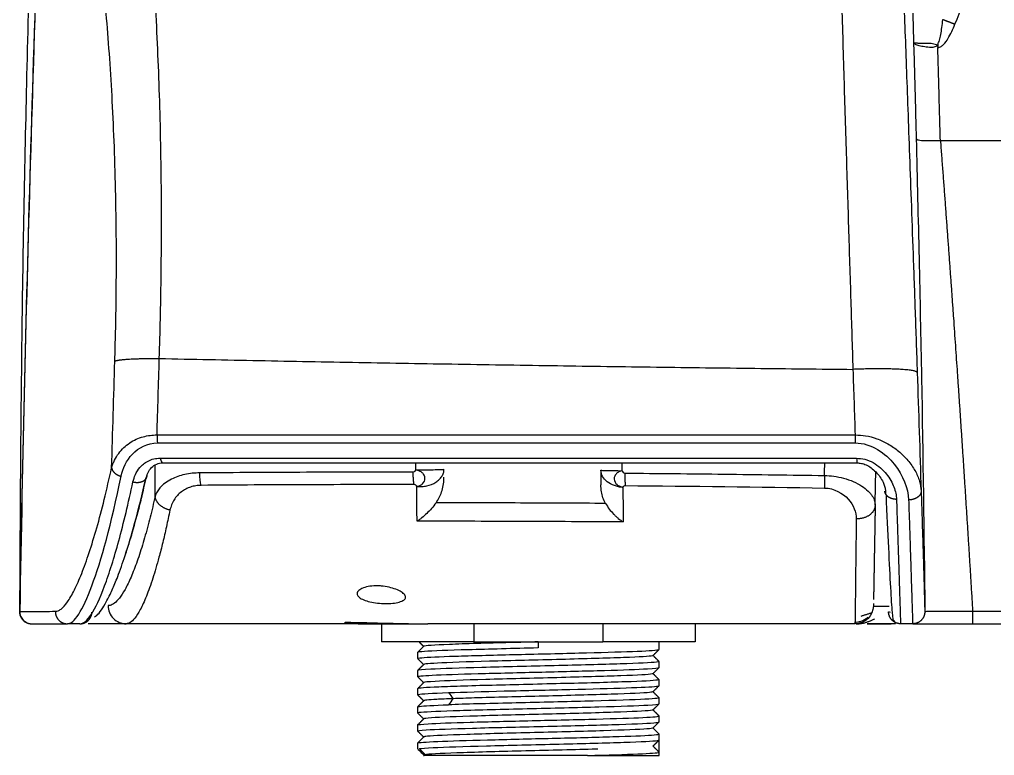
# Model space of a CAD drawing. Header units: millimetres. Extents: x 22 to 2359, y 6 to 1660.
# Drawn here: x 948.2 to 1028.9, y 503.2 to 564.1 of the extents above; entities that cross this region are included whole.
import ezdxf

# ---------------------------------------------------------------- set-up
doc = ezdxf.new("R2010")
doc.units = ezdxf.units.MM
doc.layers.get('0').update_dxf_attribs({"linetype": 'CONTINUOUS'})

msp = doc.modelspace()

# ---------------------------------------------------------------- linework, layer by layer
for p, q in [((1024.428, 554.121), (1038.653, 554.121)), ((959.551, 529.75), (1017.368, 529.75)), ((959.594, 529.092), (1017.379, 529.092)), ((959.813, 527.827), (1017.484, 527.827)), ((960.006, 527.434), (1017.532, 527.434)), ((980.955, 527.434), (980.955, 526.868)), ((998.077, 526.792), (998.077, 527.434)), ((1027.099, 515.155), (1061.632, 515.155)), ((1027.099, 515.155), (1027.099, 514.121)), ((951.161, 514.121), (951.161, 514.121)), ((953.17, 514.121), (952.126, 514.121)), ((956.998, 514.121), (953.854, 514.121)), ((976.209, 514.121), (956.998, 514.121)), ((976.209, 514.121), (981.99, 514.121)), ((978.129, 514.121), (978.129, 512.621)), ((1017.382, 514.121), (981.99, 514.121)), ((985.775, 514.121), (985.775, 512.621)), ((996.483, 514.121), (996.483, 512.621)), ((1004.129, 514.121), (1004.129, 512.621)), ((1022.137, 514.121), (1021.136, 514.121)), ((1022.151, 514.121), (1027.097, 514.121)), ((1027.099, 514.121), (1102.334, 514.121)), ((985.775, 512.621), (978.129, 512.621)), ((985.775, 512.621), (996.483, 512.621)), ((991.129, 512.621), (991.129, 512.121)), ((1004.129, 512.621), (996.483, 512.621)), ((1001.129, 511.997), (1001.129, 512.621)), ((981.129, 511.744), (981.129, 511.247)), ((1001.129, 510.497), (1001.129, 510.993)), ((981.129, 510.243), (981.129, 509.747)), ((981.129, 508.742), (981.129, 508.247)), ((1001.129, 508.998), (1001.129, 509.492)), ((1001.129, 507.498), (1001.129, 507.992)), ((981.129, 507.242), (981.129, 506.748)), ((1001.129, 505.999), (1001.129, 506.493)), ((981.129, 505.743), (981.129, 505.249)), ((1001.129, 504.499), (1001.129, 504.992)), ((981.129, 504.242), (981.129, 503.747)), ((1001.129, 503.492), (1001.129, 504.499)), ((981.13, 503.749), (981.142, 503.76)), ((995.196, 503.221), (1001.129, 503.221)), ((1001.129, 503.221), (1001.129, 503.492))]:
    msp.add_line(p, q)
at = {"extrusion": (0, 0, -1)}
msp.add_arc((-1017.382, 515.621), 1.5, 181, 270, dxfattribs=at)
at = {"extrusion": (0.000129273, 4.23516e-22, 1)}
msp.add_arc((949.166, 515.121, 0.159), 1, 178.99654, 270, dxfattribs=at)
for centre, major_axis, ratio, start_param, end_param in [((981.316, 526.903), (2, 0), 0.017745, 4.530664, 6.283205), ((998.316, 526.827), (-2, 0), 0.017579, 0, 1.450933), ((956.998, 515.621), (0, -1.5), 0.993128, 4.712389, 6.283186), ((949.183, 515.128), (0, 1), 0.999991, 1.552798, 3.141592)]:
    msp.add_ellipse(centre, major_axis=major_axis, ratio=ratio, start_param=start_param, end_param=end_param)
for points, degree, knots in [([(950.44, 607.094), (950.098, 599.263), (949.416, 583.646), (948.743, 560.559), (948.293, 537.733), (948.207, 522.696), (948.163, 515.123)], 3, [0, 0, 0, 0, 0.255572, 0.509648, 0.75306, 1, 1, 1, 1]), ([(959.741, 536.075), (959.772, 537.174), (959.836, 539.377), (959.894, 542.658), (959.923, 545.915), (959.922, 549.133), (959.89, 552.301), (959.798, 557.068), (959.566, 563.334), (959.119, 570.449), (958.555, 576.876), (957.998, 581.741), (957.485, 585.446), (957.025, 588.26), (956.757, 589.471), (956.616, 590.109)], 3, [0, 0, 0, 0, 0.041577, 0.083349, 0.125291, 0.167397, 0.209672, 0.252113, 0.362822, 0.479423, 0.591867, 0.715085, 0.799396, 0.894374, 1, 1, 1, 1]), ([(956.056, 535.864), (956.079, 536.669), (956.124, 538.275), (956.178, 541.415), (956.198, 545.205), (956.145, 549.524), (956.028, 553.575), (955.857, 557.365), (955.639, 560.915), (955.381, 564.245), (955.087, 567.378), (954.761, 570.329), (954.406, 573.116), (954.02, 575.74), (953.608, 578.198), (953.171, 580.461), (952.716, 582.487), (952.335, 583.898), (952.031, 584.856), (951.883, 585.243), (951.808, 585.437)], 3, [0, 0, 0, 0, 0.032808, 0.065551, 0.129003, 0.190348, 0.249738, 0.307492, 0.364133, 0.420184, 0.47618, 0.532714, 0.59044, 0.650128, 0.712525, 0.778309, 0.847981, 0.921887, 0.960762, 1, 1, 1, 1]), ([(1015.837, 585.611), (1015.84, 585.105), (1015.844, 584.124), (1015.863, 582.439), (1015.889, 580.707), (1015.921, 578.949), (1015.956, 577.207), (1015.994, 575.511), (1016.032, 573.888), (1016.07, 572.363), (1016.105, 570.958), (1016.139, 569.688), (1016.169, 568.57), (1016.195, 567.615), (1016.269, 564.927), (1016.402, 560.349), (1016.607, 553.66), (1016.809, 547.171), (1017.001, 541.044), (1017.124, 537.067), (1017.182, 535.176)], 3, [0, 0, 0, 0, 0.058583, 0.113531, 0.164855, 0.212559, 0.256642, 0.297102, 0.333939, 0.367154, 0.396748, 0.422719, 0.445069, 0.463797, 0.478904, 0.60092, 0.714034, 0.818246, 0.913588, 1, 1, 1, 1]), ([(1020.887, 584.075), (1020.887, 583.892), (1020.889, 583.527), (1020.899, 582.632), (1020.923, 581.317), (1020.968, 579.438), (1021.026, 577.326), (1021.095, 575.018), (1021.174, 572.525), (1021.263, 569.856), (1021.361, 567.002), (1021.468, 563.951), (1021.585, 560.676), (1021.713, 557.146), (1021.853, 553.317), (1022.005, 549.167), (1022.167, 544.691), (1022.308, 540.741), (1022.424, 537.451), (1022.482, 535.761), (1022.511, 534.914)], 3, [0, 0, 0, 0, 0.03579, 0.071376, 0.139384, 0.203873, 0.265443, 0.324791, 0.38249, 0.439079, 0.495177, 0.551417, 0.608447, 0.666958, 0.727751, 0.791522, 0.858225, 0.927728, 0.963754, 1, 1, 1, 1]), ([(1025.637, 563.747), (1026.547, 566.017), (1027.687, 568.86), (1028.908, 572.314), (1029.481, 574.026), (1029.925, 575.45), (1030.174, 576.299), (1030.257, 576.589)], 3, [0, 0, 0, 0, 0.536705, 0.671892, 0.805125, 0.933686, 1, 1, 1, 1]), ([(1022.031, 568.256), (1022.064, 567.164), (1022.111, 565.6), (1022.162, 563.839), (1022.188, 562.929), (1022.201, 562.496), (1022.208, 562.242)], 3, [0, 0, 0, 0, 0.549368, 0.786488, 0.87459, 1, 1, 1, 1]), ([(1024.205, 562.15), (1024.233, 562.172), (1024.32, 562.237), (1024.365, 562.425), (1024.426, 562.644), (1024.487, 562.996), (1024.561, 563.493), (1024.607, 563.909), (1024.632, 564.132)], 3, [0, 0, 0, 0, 0.051045, 0.153389, 0.264751, 0.388176, 0.672174, 1, 1, 1, 1]), ([(1024.214, 561.817), (1024.263, 561.824), (1024.359, 561.837), (1024.49, 561.899), (1024.608, 561.982), (1024.82, 562.177), (1025.212, 562.749), (1025.462, 563.335), (1025.637, 563.747)], 3, [0, 0, 0, 0, 0.058352, 0.115607, 0.173214, 0.230953, 0.460996, 1, 1, 1, 1]), ([(1023.534, 561.828), (1023.441, 561.834), (1023.253, 561.845), (1022.913, 561.897), (1022.553, 561.973), (1022.345, 562.071), (1022.262, 562.158), (1022.221, 562.216), (1022.213, 562.232), (1022.208, 562.242)], 3, [0, 0, 0, 0, 0.124322, 0.249093, 0.498885, 0.749717, 0.81324, 0.876449, 1, 1, 1, 1]), ([(1023.343, 562.139), (1023.182, 562.142), (1022.859, 562.149), (1022.558, 562.16), (1022.403, 562.168), (1022.332, 562.169), (1022.274, 562.17), (1022.223, 562.175), (1022.213, 562.22), (1022.208, 562.242)], 3, [0, 0, 0, 0, 0.247851, 0.497957, 0.624025, 0.687213, 0.750394, 0.87579, 1, 1, 1, 1]), ([(1022.208, 562.242), (1022.227, 561.581), (1022.265, 560.256), (1022.32, 558.265), (1022.374, 556.267), (1022.409, 554.933), (1022.426, 554.264)], 3, [0, 0, 0, 0, 0.248996, 0.498638, 0.748974, 1, 1, 1, 1]), ([(1024.21, 561.982), (1024.063, 562.042), (1023.773, 562.16), (1023.485, 562.146), (1023.343, 562.139)], 3, [0, 0, 0, 0, 0.50748, 1, 1, 1, 1]), ([(1024.21, 561.983), (1024.102, 561.922), (1023.887, 561.801), (1023.651, 561.819), (1023.534, 561.828)], 3, [0, 0, 0, 0, 0.506704, 1, 1, 1, 1]), ([(1024.428, 554.121), (1024.419, 554.446), (1024.402, 555.095), (1024.365, 556.387), (1024.321, 557.993), (1024.278, 559.592), (1024.241, 560.866), (1024.223, 561.501), (1024.214, 561.817)], 3, [0, 0, 0, 0, 0.126638, 0.252772, 0.503434, 0.752382, 0.876371, 1, 1, 1, 1]), ([(1022.426, 554.264), (1022.45, 554.236), (1022.504, 554.169), (1022.952, 554.112), (1023.536, 554.101), (1024.036, 554.116), (1024.297, 554.119), (1024.428, 554.121)], 3, [0, 0, 0, 0, 0.213007, 0.499171, 0.748957, 0.87435, 1, 1, 1, 1]), ([(1022.426, 554.264), (1022.585, 547.665), (1022.898, 534.622), (1023.067, 521.576), (1023.15, 515.132)], 3, [0, 0, 0, 0, 0.505991, 1, 1, 1, 1]), ([(1024.428, 554.121), (1025.19, 544.14), (1025.834, 534.764), (1026.489, 525.209), (1027.099, 515.155)], 2, [0, 0, 0, 0.5, 0.5, 1, 1, 1]), ([(959.741, 536.075), (962.49, 536.019), (967.971, 535.906), (976.228, 535.753), (984.467, 535.611), (992.687, 535.482), (1000.88, 535.367), (1009.039, 535.264), (1014.474, 535.206), (1017.182, 535.176)], 3, [0, 0, 0, 0, 0.145888, 0.29076, 0.434622, 0.57748, 0.719338, 0.860183, 1, 1, 1, 1]), ([(955.793, 527.022), (955.825, 527.132), (955.889, 527.35), (956.067, 527.757), (956.347, 528.219), (956.774, 528.7), (957.265, 529.093), (957.805, 529.396), (958.378, 529.605), (958.961, 529.729), (959.359, 529.744), (959.551, 529.75)], 3, [0, 0, 0, 0, 0.082533, 0.161889, 0.311145, 0.447972, 0.574754, 0.693057, 0.80316, 0.90557, 1, 1, 1, 1]), ([(1017.368, 529.75), (1017.659, 529.737), (1018.274, 529.709), (1019.207, 529.448), (1020.137, 529.012), (1021.012, 528.397), (1021.638, 527.775), (1022.061, 527.226), (1022.333, 526.794), (1022.547, 526.359), (1022.758, 525.793), (1022.804, 525.38), (1022.834, 525.109)], 3, [0, 0, 0, 0, 0.092753, 0.196024, 0.310556, 0.437486, 0.575543, 0.647489, 0.72016, 0.792651, 0.86397, 1, 1, 1, 1]), ([(956.58, 526.328), (956.716, 526.991), (957.017, 527.641), (958.013, 528.696), (958.748, 529.092), (959.594, 529.092)], 3, [0, 0, 0, 0, 0.5, 0.5, 1, 1, 1, 1]), ([(1017.379, 529.092), (1018.033, 529.092), (1018.683, 528.872), (1019.778, 528.212), (1020.235, 527.781), (1021.347, 526.397), (1021.763, 525.347), (1021.797, 524.371)], 3, [0, 0, 0, 0, 0.25, 0.25, 0.5, 0.5, 1, 1, 1, 1]), ([(957.556, 525.866), (957.612, 526.069), (957.728, 526.488), (958.049, 526.98), (958.419, 527.352), (958.803, 527.599), (959.269, 527.791), (959.632, 527.815), (959.813, 527.827)], 3, [0, 0, 0, 0, 0.217649, 0.449335, 0.575591, 0.715133, 0.858525, 1, 1, 1, 1]), ([(958.675, 526.178), (958.696, 526.336), (958.791, 526.634), (959.062, 527.052), (959.5, 527.374), (959.842, 527.432), (960.025, 527.434)], 3, [0, 0, 0, 0, 0.273352, 0.535848, 0.776133, 1, 1, 1, 1]), ([(1017.484, 527.827), (1017.712, 527.808), (1018.198, 527.769), (1018.884, 527.467), (1019.486, 527.037), (1019.97, 526.525), (1020.334, 525.989), (1020.588, 525.45), (1020.749, 524.925), (1020.778, 524.585), (1020.793, 524.418)], 3, [0, 0, 0, 0, 0.112719, 0.239712, 0.374952, 0.508655, 0.638078, 0.763417, 0.884255, 1, 1, 1, 1]), ([(1017.515, 527.434), (1017.642, 527.435), (1017.905, 527.412), (1018.308, 527.271), (1018.715, 527.028), (1019.254, 526.558), (1019.766, 525.783), (1019.904, 525.172), (1019.895, 524.843)], 3, [0, 0, 0, 0, 0.080839, 0.172729, 0.280148, 0.402763, 0.683859, 1, 1, 1, 1]), ([(951.133, 515.151), (951.209, 515.161), (951.361, 515.179), (951.687, 515.376), (952.127, 515.866), (952.7, 516.852), (953.306, 518.221), (953.929, 519.952), (954.558, 522.007), (955.184, 524.338), (955.591, 526.13), (955.793, 527.022)], 3, [0, 0, 0, 0, 0.061962, 0.123271, 0.249925, 0.378964, 0.506722, 0.632701, 0.757311, 0.87928, 1, 1, 1, 1]), ([(956.941, 519.859), (957.134, 520.437), (957.532, 521.715), (957.992, 523.412), (958.394, 525.022), (958.591, 525.882), (958.729, 526.486)], 3, [0, 0, 0, 0, 0.327804, 0.66669, 0.766149, 1, 1, 1, 1]), ([(963.096, 526.607), (962.884, 526.6), (962.452, 526.586), (961.62, 526.451), (960.601, 526.09), (959.905, 525.543), (959.533, 525.034), (959.438, 524.791), (959.388, 524.664)], 3, [0, 0, 0, 0, 0.107328, 0.219775, 0.454275, 0.751378, 0.870495, 1, 1, 1, 1]), ([(980.765, 526.667), (977.812, 526.666), (971.891, 526.664), (966.033, 526.626), (963.096, 526.607)], 3, [0, 0, 0, 0, 0.498619, 1, 1, 1, 1]), ([(981.059, 525.491), (981.147, 525.511), (981.322, 525.551), (981.638, 525.732), (981.777, 526.067), (981.712, 526.354), (981.621, 526.518), (981.468, 526.678), (981.221, 526.78), (981.044, 526.838), (980.955, 526.868)], 3, [0, 0, 0, 0, 0.125648, 0.247893, 0.496814, 0.58546, 0.655529, 0.752582, 0.874628, 1, 1, 1, 1]), ([(981.059, 525.491), (981.201, 525.485), (981.484, 525.471), (982.042, 525.551), (982.552, 525.752), (982.936, 526.05), (983.152, 526.312), (983.286, 526.601), (983.316, 526.802), (983.316, 526.903), (983.316, 526.903)], 3, [0, 0, 0, 0, 0.125181, 0.250361, 0.499308, 0.624484, 0.749658, 0.8747, 0.999735, 1, 1, 1, 1]), ([(998.136, 525.411), (998.013, 525.422), (997.768, 525.444), (997.306, 525.583), (996.802, 525.846), (996.504, 526.19), (996.388, 526.445), (996.331, 526.618), (996.322, 526.744), (996.316, 526.827)], 3, [0, 0, 0, 0, 0.125162, 0.251305, 0.501702, 0.751372, 0.81417, 0.876772, 1, 1, 1, 1]), ([(996.316, 526.827), (996.316, 526.627), (996.316, 526.323), (996.316, 525.923), (996.316, 525.721), (996.316, 525.619)], 3, [0, 0, 0, 0, 0.488816, 0.74139, 1, 1, 1, 1]), ([(998.077, 526.792), (997.992, 526.769), (997.816, 526.722), (997.599, 526.567), (997.467, 526.394), (997.417, 526.23), (997.4, 525.977), (997.553, 525.668), (997.873, 525.484), (998.047, 525.436), (998.136, 525.411)], 3, [0, 0, 0, 0, 0.120564, 0.249524, 0.375368, 0.437094, 0.502767, 0.752188, 0.874122, 1, 1, 1, 1]), ([(998.077, 526.792), (998.095, 526.738), (998.13, 526.633), (998.237, 526.603), (998.289, 526.589)], 3, [0, 0, 0, 0, 0.505108, 1, 1, 1, 1]), ([(998.289, 526.589), (1001.03, 526.563), (1006.534, 526.513), (1012.059, 526.433), (1014.832, 526.393)], 3, [0, 0, 0, 0, 0.498012, 1, 1, 1, 1]), ([(952.126, 514.121), (952.688, 514.121), (953.385, 515.194), (954.929, 519.339), (955.777, 522.419), (956.58, 526.329)], 3, [0, 0, 0, 0, 0.5, 0.5, 1, 1, 1, 1]), ([(953.17, 514.121), (953.242, 514.13), (953.386, 514.149), (953.694, 514.355), (954.267, 515.041), (955.009, 516.62), (955.791, 518.905), (956.39, 520.952), (956.977, 523.233), (957.366, 525.003), (957.556, 525.866)], 3, [0, 0, 0, 0, 0.063542, 0.127154, 0.254473, 0.508164, 0.637512, 0.757749, 0.881938, 1, 1, 1, 1]), ([(954.376, 514.708), (954.436, 514.735), (954.757, 514.919), (955.263, 515.758), (955.83, 516.869), (956.342, 518.118), (956.96, 519.863), (957.752, 522.512), (958.326, 524.839), (958.64, 526.226)], 3, [0, 0, 0, 0, 0.041121, 0.221304, 0.340951, 0.449758, 0.595871, 0.779273, 1, 1, 1, 1]), ([(982.662, 524.131), (982.859, 524.402), (983.011, 524.711), (983.235, 525.38), (983.3, 525.751), (983.315, 526.168), (983.316, 526.216), (983.316, 526.265)], 3, [0, 0, 0, 0, 0.447321, 0.447321, 0.936709, 0.936709, 1, 1, 1, 1]), ([(1014.832, 526.393), (1015.088, 526.38), (1015.632, 526.353), (1016.455, 526.178), (1017.249, 525.899), (1017.935, 525.529), (1018.376, 525.181), (1018.642, 524.897), (1018.843, 524.624), (1019, 524.303), (1019.019, 524.059), (1019.028, 523.945)], 3, [0, 0, 0, 0, 0.109017, 0.231053, 0.365173, 0.503531, 0.640081, 0.706697, 0.771356, 0.892718, 1, 1, 1, 1]), ([(963.209, 525.578), (963.057, 525.57), (962.75, 525.555), (962.319, 525.444), (961.915, 525.273), (961.545, 525.035), (961.22, 524.735), (960.948, 524.376), (960.735, 523.97), (960.66, 523.678), (960.622, 523.529)], 3, [0, 0, 0, 0, 0.101221, 0.204712, 0.315034, 0.433129, 0.560264, 0.697113, 0.846049, 1, 1, 1, 1]), ([(980.842, 525.641), (977.89, 525.639), (971.981, 525.637), (966.134, 525.598), (963.209, 525.578)], 3, [0, 0, 0, 0, 0.499615, 1, 1, 1, 1]), ([(981.059, 525.491), (981.054, 525.506), (981.041, 525.543), (980.976, 525.611), (980.893, 525.629), (980.842, 525.641)], 3, [0, 0, 0, 0, 0.208756, 0.512453, 1, 1, 1, 1]), ([(981.087, 522.606), (981.082, 523.065), (981.073, 523.981), (981.063, 524.988), (981.059, 525.491)], 3, [0, 0, 0, 0, 0.500595, 1, 1, 1, 1]), ([(996.695, 524.082), (996.526, 524.376), (996.417, 524.71), (996.331, 525.234), (996.316, 525.427), (996.316, 525.619)], 3, [0, 0, 0, 0, 0.641078, 0.641078, 1, 1, 1, 1]), ([(998.136, 525.411), (998.161, 525.467), (998.196, 525.544), (998.303, 525.556), (998.332, 525.559)], 3, [0, 0, 0, 0, 0.723069, 1, 1, 1, 1]), ([(998.136, 525.411), (998.139, 524.913), (998.145, 523.912), (998.152, 523.002), (998.155, 522.545)], 3, [0, 0, 0, 0, 0.497972, 1, 1, 1, 1]), ([(1014.843, 525.356), (1015.617, 525.343), (1016.344, 524.931), (1017.245, 523.934), (1017.472, 523.35), (1017.464, 522.808)], 3, [0, 0, 0, 0, 0.5, 0.5, 1, 1, 1, 1]), ([(1022.834, 525.109), (1022.847, 524.722), (1022.873, 523.946), (1022.92, 522.497), (1022.973, 520.835), (1023.025, 519.117), (1023.067, 517.687), (1023.099, 516.56), (1023.12, 515.745), (1023.131, 515.339), (1023.136, 515.169), (1023.136, 515.152), (1023.137, 515.144)], 3, [0, 0, 0, 0, 0.062393, 0.12488, 0.249761, 0.374668, 0.499641, 0.624683, 0.749773, 0.874885, 0.937309, 1, 1, 1, 1]), ([(959.388, 524.664), (959.357, 524.523), (959.188, 523.774), (958.862, 522.435), (958.397, 520.764), (957.901, 519.239), (957.398, 517.945), (956.907, 516.934), (956.449, 516.226), (956.04, 515.804), (955.732, 515.643), (955.563, 515.621), (955.508, 515.621)], 3, [0, 0, 0, 0, 0.023855, 0.128758, 0.244366, 0.366934, 0.492679, 0.617779, 0.738386, 0.850663, 0.950798, 1, 1, 1, 1]), ([(982.662, 524.131), (982.538, 523.97), (982.29, 523.648), (981.889, 523.238), (981.553, 522.944), (981.286, 522.739), (981.153, 522.651), (981.087, 522.606)], 3, [0, 0, 0, 0, 0.250004, 0.499959, 0.749902, 0.874921, 1, 1, 1, 1]), ([(996.695, 524.082), (994.344, 524.095), (989.653, 524.12), (984.989, 524.127), (982.662, 524.131)], 3, [0, 0, 0, 0, 0.50105, 1, 1, 1, 1]), ([(996.695, 524.082), (996.795, 523.924), (996.995, 523.607), (997.3, 523.261), (997.554, 523.011), (997.816, 522.78), (998.02, 522.639), (998.155, 522.545)], 3, [0, 0, 0, 0, 0.249849, 0.499701, 0.624806, 0.749911, 1, 1, 1, 1]), ([(1019.924, 524.813), (1019.997, 523.166), (1020.131, 520.242), (1020.299, 516.917), (1020.43, 514.845), (1020.502, 514.351), (1020.533, 514.323)], 3, [0, 0, 0, 0, 0.248806, 0.498459, 0.748856, 1, 1, 1, 1]), ([(1020.793, 524.418), (1020.815, 523.765), (1020.86, 522.451), (1020.918, 520.691), (1020.97, 519.093), (1021.018, 517.587), (1021.061, 516.234), (1021.097, 515.092), (1021.124, 514.283), (1021.132, 514.176), (1021.136, 514.121)], 3, [0, 0, 0, 0, 0.102796, 0.206689, 0.311681, 0.417775, 0.548586, 0.682971, 0.837193, 1, 1, 1, 1]), ([(1021.797, 524.371), (1021.818, 523.766), (1021.859, 522.541), (1021.914, 520.875), (1021.964, 519.333), (1022.008, 517.95), (1022.052, 516.568), (1022.091, 515.306), (1022.124, 514.32), (1022.132, 514.189), (1022.137, 514.121)], 3, [0, 0, 0, 0, 0.095518, 0.193249, 0.293181, 0.395334, 0.49972, 0.651212, 0.817959, 1, 1, 1, 1]), ([(960.622, 523.529), (960.525, 523.065), (960.329, 522.123), (960.024, 520.823), (959.647, 519.354), (959.191, 517.803), (958.672, 516.352), (958.172, 515.259), (957.72, 514.558), (957.33, 514.182), (957.103, 514.14), (956.998, 514.121)], 3, [0, 0, 0, 0, 0.07745, 0.157157, 0.239122, 0.371321, 0.512644, 0.649647, 0.779954, 0.898575, 1, 1, 1, 1]), ([(1019.028, 523.945), (1019.003, 522.514), (1018.982, 521.306), (1018.963, 520.235), (1018.948, 519.352), (1018.934, 518.568), (1018.923, 517.942), (1018.913, 517.384), (1018.906, 516.956), (1018.898, 516.52), (1018.892, 516.176), (1018.891, 516.132)], 2, [0, 0, 0, 0.187209, 0.187209, 0.374418, 0.374418, 0.561627, 0.561627, 0.748837, 0.748837, 0.96279, 1, 1, 1]), ([(998.155, 522.545), (995.301, 522.562), (989.591, 522.596), (983.922, 522.603), (981.087, 522.606)], 3, [0, 0, 0, 0, 0.499916, 1, 1, 1, 1]), ([(1017.464, 522.808), (1017.456, 522.167), (1017.437, 520.845), (1017.415, 519.086), (1017.396, 517.479), (1017.382, 516.103), (1017.374, 515.079), (1017.372, 514.295), (1017.378, 514.185), (1017.382, 514.121)], 3, [0, 0, 0, 0, 0.11852, 0.244633, 0.378347, 0.519667, 0.668589, 0.8048, 1, 1, 1, 1]), ([(978.128, 517.242), (978.347, 517.223), (978.566, 517.189), (978.971, 517.1), (979.162, 517.043), (979.504, 516.913), (979.658, 516.838), (979.91, 516.677), (980.008, 516.59), (980.125, 516.418), (980.143, 516.33), (980.092, 516.172), (980.022, 516.098), (979.807, 515.976), (979.662, 515.925), (979.324, 515.849), (979.129, 515.823), (978.722, 515.795), (978.504, 515.792), (978.235, 515.802), (978.182, 515.805), (977.91, 515.821), (977.688, 515.846), (977.278, 515.915), (977.083, 515.96), (976.74, 516.066), (976.589, 516.129), (976.343, 516.269), (976.25, 516.348), (976.135, 516.512), (976.116, 516.601), (976.161, 516.773), (976.228, 516.86), (976.44, 517.013), (976.587, 517.081), (976.931, 517.184), (977.13, 517.221), (977.54, 517.26), (977.755, 517.264), (978.022, 517.25), (978.076, 517.246), (978.128, 517.242)], 3, [0, 0, 0, 0, 0.050748, 0.050748, 0.10132, 0.10132, 0.154548, 0.154548, 0.211549, 0.211549, 0.270575, 0.270575, 0.328928, 0.328928, 0.384631, 0.384631, 0.437349, 0.437349, 0.487937, 0.487937, 0.500047, 0.500047, 0.551041, 0.551041, 0.601947, 0.601947, 0.654192, 0.654192, 0.709057, 0.709057, 0.766615, 0.766615, 0.825689, 0.825689, 0.883675, 0.883675, 0.937859, 0.937859, 0.98778, 0.98778, 1, 1, 1, 1]), ([(1018.943, 515.59), (1018.955, 515.589), (1019.02, 515.587), (1019.254, 515.585), (1019.675, 515.583), (1020.014, 515.584), (1020.173, 515.584)], 3, [0, 0, 0, 0, 0.097059, 0.429898, 0.750638, 1, 1, 1, 1]), ([(948.163, 515.123), (948.165, 515.125), (948.169, 515.129), (948.175, 515.135), (948.178, 515.138)], 3, [0, 0, 0, 0, 0.509534, 1, 1, 1, 1]), ([(948.178, 515.138), (948.179, 515.138), (948.179, 515.138), (948.182, 515.138), (948.183, 515.139)], 3, [0, 0, 0, 0, 0.49954, 1, 1, 1, 1]), ([(948.183, 515.139), (948.222, 515.139), (948.3, 515.141), (948.716, 515.144), (949.329, 515.146), (950.117, 515.149), (950.798, 515.151), (951.133, 515.151)], 3, [0, 0, 0, 0, 0.213493, 0.420241, 0.620242, 0.813496, 1, 1, 1, 1]), ([(1017.302, 514.264), (1017.397, 514.259), (1017.59, 514.266), (1017.881, 514.335), (1018.165, 514.466), (1018.332, 514.592), (1018.411, 514.666)], 3, [0, 0, 0, 0, 0.232016, 0.478788, 0.73648, 1, 1, 1, 1]), ([(1020.137, 515.097), (1020.139, 515.099), (1020.144, 515.104), (1020.148, 515.108), (1020.15, 515.109), (1020.15, 515.109)], 3, [0, 0, 0, 0, 0.47307, 0.968256, 1, 1, 1, 1]), ([(1020.15, 515.109), (1020.173, 515.104), (1020.197, 515.099), (1020.276, 515.094), (1020.282, 515.094)], 3, [0, 0, 0, 0, 0.927191, 1, 1, 1, 1]), ([(1023.15, 515.132), (1023.164, 515.137), (1023.193, 515.147), (1023.5, 515.164), (1024.224, 515.176), (1025.32, 515.175), (1026.314, 515.166), (1026.832, 515.159), (1027.099, 515.155)], 3, [0, 0, 0, 0, 0.124604, 0.249813, 0.498945, 0.74902, 0.870877, 1, 1, 1, 1]), ([(1018.364, 514.121), (1018.456, 514.121), (1018.937, 514.121), (1019.627, 514.121), (1020.255, 514.121), (1020.343, 514.121)], 3, [0, 0, 0, 0, 0.180013, 0.886383, 1, 1, 1, 1]), ([(1022.509, 514.192), (1022.509, 514.192), (1022.51, 514.192), (1022.511, 514.192), (1022.511, 514.192), (1022.512, 514.192), (1022.512, 514.192), (1022.513, 514.192), (1022.514, 514.192), (1022.516, 514.192), (1022.518, 514.192), (1022.519, 514.192), (1022.52, 514.192), (1022.52, 514.192), (1022.521, 514.192), (1022.521, 514.192), (1022.522, 514.192)], 3, [0, 0, 0, 0, 0.068585, 0.113274, 0.148085, 0.184062, 0.220312, 0.256562, 0.292812, 0.492187, 0.745937, 0.785812, 0.824639, 0.860031, 0.914258, 1, 1, 1, 1]), ([(1023.095, 514.121), (1023.245, 514.121), (1023.831, 514.121), (1024.873, 514.121), (1026.118, 514.121), (1026.768, 514.121), (1027.099, 514.121)], 3, [0, 0, 0, 0, 0.163719, 0.581242, 0.786401, 1, 1, 1, 1]), ([(981.133, 511.244), (981.116, 511.268), (981.23, 511.291), (981.956, 511.357), (982.928, 511.398), (985.582, 511.49), (987.277, 511.526), (990.852, 511.621), (992.768, 511.656), (996.213, 511.75), (997.772, 511.792), (1000.064, 511.876), (1000.809, 511.927), (1001.093, 511.974), (1001.12, 511.983), (1001.126, 511.992)], 3, [0, 0, 0, 0, 0.089568, 0.089568, 0.264669, 0.264669, 0.439771, 0.439771, 0.614872, 0.614872, 0.789973, 0.789973, 0.965075, 0.965075, 1, 1, 1, 1]), ([(991.129, 512.117), (989.06, 512.07), (987.011, 512.015), (983.683, 511.922), (982.379, 511.87), (981.357, 511.798), (981.169, 511.773), (981.137, 511.748)], 3, [0, 0, 0, 0, 0.399602, 0.399602, 0.799205, 0.799205, 1, 1, 1, 1]), ([(991.129, 512.621), (990.349, 512.601), (987.545, 512.53), (983.252, 512.409), (981.715, 512.306), (981.635, 512.254), (981.634, 512.253)], 3, [0, 0, 0, 0, 0.160085, 0.576079, 0.992074, 1, 1, 1, 1]), ([(1000.627, 511.491), (1000.588, 511.44), (999.192, 511.339), (993.926, 511.187), (987.534, 511.034), (982.694, 510.886), (981.597, 510.788), (981.631, 510.741)], 3, [0, 0, 0, 0, 0.20141, 0.405049, 0.608687, 0.812326, 1, 1, 1, 1]), ([(981.132, 509.743), (981.091, 509.787), (981.514, 509.821), (983.224, 509.911), (984.562, 509.955), (987.724, 510.037), (989.562, 510.089), (993.252, 510.169), (995.072, 510.222), (998.127, 510.303), (999.373, 510.351), (1000.774, 510.428), (1001.098, 510.46), (1001.126, 510.494)], 3, [0, 0, 0, 0, 0.166391, 0.166391, 0.341169, 0.341169, 0.515948, 0.515948, 0.690726, 0.690726, 0.865505, 0.865505, 1, 1, 1, 1]), ([(1001.123, 511), (1001.149, 510.982), (1001.078, 510.963), (1000.482, 510.889), (999.423, 510.849), (996.419, 510.742), (994.466, 510.703), (990.415, 510.596), (988.286, 510.557), (984.642, 510.449), (983.152, 510.41), (981.549, 510.318), (981.183, 510.287), (981.136, 510.253)], 3, [0, 0, 0, 0, 0.076739, 0.076739, 0.27251, 0.27251, 0.468282, 0.468282, 0.664053, 0.664053, 0.859825, 0.859825, 1, 1, 1, 1]), ([(1000.626, 509.991), (1000.621, 509.983), (1000.453, 509.923), (998.448, 509.812), (992.783, 509.66), (986.464, 509.507), (982.485, 509.371), (981.675, 509.286), (981.636, 509.252)], 3, [0, 0, 0, 0, 0.035644, 0.242215, 0.448787, 0.655359, 0.861931, 1, 1, 1, 1]), ([(1001.123, 509.501), (1001.134, 509.493), (1001.126, 509.484), (1000.939, 509.431), (1000.126, 509.374), (997.516, 509.284), (995.708, 509.227), (991.743, 509.137), (989.588, 509.078), (985.747, 508.99), (984.044, 508.931), (981.806, 508.846), (981.185, 508.791), (981.133, 508.748)], 3, [0, 0, 0, 0, 0.033853, 0.033853, 0.229549, 0.229549, 0.425244, 0.425244, 0.620939, 0.620939, 0.816635, 0.816635, 1, 1, 1, 1]), ([(983.698, 508.424), (984.935, 508.466), (986.551, 508.513), (990.057, 508.601), (991.979, 508.641), (995.51, 508.734), (997.137, 508.769), (999.667, 508.865), (1000.539, 508.901), (1001.039, 508.961), (1001.109, 508.976), (1001.123, 508.991)], 3, [0, 0, 0, 0, 0.230867, 0.230867, 0.461734, 0.461734, 0.692602, 0.692602, 0.923469, 0.923469, 1, 1, 1, 1]), ([(981.131, 508.249), (981.128, 508.258), (981.15, 508.268), (981.435, 508.329), (982.313, 508.373), (983.698, 508.425)], 3, [0, 0, 0, 0, 0.164938, 0.164938, 1, 1, 1, 1]), ([(984.072, 507.921), (983.55, 507.901), (982.193, 507.842), (981.626, 507.783), (981.632, 507.744)], 3, [0, 0, 0, 0, 0.33309, 1, 1, 1, 1]), ([(1001.126, 507.997), (1001.175, 507.951), (1000.643, 507.904), (998.493, 507.807), (996.864, 507.76), (993.081, 507.66), (990.925, 507.614), (986.922, 507.512), (985.082, 507.469), (983.698, 507.416)], 3, [0, 0, 0, 0, 0.241559, 0.241559, 0.494373, 0.494373, 0.747186, 0.747186, 1, 1, 1, 1]), ([(1000.622, 508.489), (1000.604, 508.472), (1000.246, 508.404), (997.587, 508.285), (991.619, 508.132), (986.72, 508.011), (984.593, 507.94), (984.072, 507.92)], 3, [0, 0, 0, 0, 0.090393, 0.359124, 0.627855, 0.896586, 1, 1, 1, 1]), ([(981.133, 506.742), (981.112, 506.765), (981.213, 506.787), (981.947, 506.851), (983.069, 506.91), (986.192, 506.998), (988.168, 507.057), (992.245, 507.146), (994.364, 507.204), (997.913, 507.294), (999.347, 507.351), (1000.784, 507.427), (1001.091, 507.461), (1001.125, 507.494)], 3, [0, 0, 0, 0, 0.086602, 0.086602, 0.282526, 0.282526, 0.47845, 0.47845, 0.674374, 0.674374, 0.870298, 0.870298, 1, 1, 1, 1]), ([(981.131, 507.241), (981.131, 507.255), (981.185, 507.269), (981.63, 507.328), (982.46, 507.375), (983.698, 507.417)], 3, [0, 0, 0, 0, 0.248988, 0.248988, 1, 1, 1, 1]), ([(981.133, 505.748), (981.165, 505.78), (981.46, 505.816), (982.741, 505.886), (983.961, 505.931), (986.986, 506.023), (988.776, 506.058), (992.443, 506.154), (994.308, 506.189), (997.534, 506.283), (998.884, 506.322), (1000.699, 506.409), (1001.165, 506.456), (1001.127, 506.497)], 3, [0, 0, 0, 0, 0.12673, 0.12673, 0.301769, 0.301769, 0.476808, 0.476808, 0.651847, 0.651847, 0.826886, 0.826886, 1, 1, 1, 1]), ([(1000.624, 506.99), (1000.612, 506.975), (1000.314, 506.909), (997.839, 506.793), (991.948, 506.64), (985.733, 506.487), (982.276, 506.358), (981.664, 506.279), (981.636, 506.251)], 3, [0, 0, 0, 0, 0.060859, 0.267616, 0.474373, 0.681129, 0.887886, 1, 1, 1, 1]), ([(981.136, 505.243), (981.108, 505.274), (981.348, 505.303), (982.605, 505.392), (983.974, 505.431), (987.409, 505.538), (989.468, 505.578), (993.593, 505.684), (995.613, 505.726), (998.846, 505.829), (1000.081, 505.874), (1000.955, 505.947), (1001.101, 505.969), (1001.122, 505.991)], 3, [0, 0, 0, 0, 0.128546, 0.128546, 0.324356, 0.324356, 0.520167, 0.520167, 0.715977, 0.715977, 0.911788, 0.911788, 1, 1, 1, 1]), ([(1000.622, 505.49), (1000.599, 505.466), (1000.086, 505.391), (996.916, 505.265), (990.778, 505.112), (984.778, 504.96), (982.026, 504.839), (981.65, 504.769), (981.635, 504.751)], 3, [0, 0, 0, 0, 0.097268, 0.303923, 0.510578, 0.717233, 0.923887, 1, 1, 1, 1]), ([(981.133, 504.247), (981.138, 504.254), (981.156, 504.261), (981.377, 504.316), (982.078, 504.351), (984.308, 504.444), (985.84, 504.485), (989.244, 504.571), (991.16, 504.62), (994.779, 504.702), (996.471, 504.754), (999.192, 504.833), (1000.207, 504.886), (1001.012, 504.95), (1001.147, 504.974), (1001.124, 504.999)], 3, [0, 0, 0, 0, 0.026166, 0.026166, 0.201221, 0.201221, 0.376277, 0.376277, 0.551332, 0.551332, 0.726387, 0.726387, 0.901442, 0.901442, 1, 1, 1, 1]), ([(981.278, 503.79), (981.472, 503.818), (981.856, 503.847), (983.409, 503.919), (984.987, 503.971), (988.679, 504.067), (990.818, 504.118), (994.882, 504.216), (996.761, 504.263), (999.676, 504.364), (1000.644, 504.409), (1001.069, 504.472), (1001.114, 504.484), (1001.124, 504.495)], 3, [0, 0, 0, 0, 0.115807, 0.115807, 0.324466, 0.324466, 0.533126, 0.533126, 0.741786, 0.741786, 0.950445, 0.950445, 1, 1, 1, 1]), ([(995.196, 503.221), (993.611, 503.221), (991.87, 503.221), (988.49, 503.221), (986.865, 503.221), (982.778, 503.221), (981.236, 503.221), (981.685, 503.221)], 3, [0, 0, 0, 0, 0.25, 0.25, 0.5, 0.5, 1, 1, 1, 1]), ([(996.049, 503.75), (995.902, 503.746), (993.993, 503.691), (989.612, 503.585), (983.907, 503.432), (981.644, 503.311), (981.602, 503.24), (981.685, 503.22)], 3, [0, 0, 0, 0, 0.024479, 0.312683, 0.600888, 0.889092, 1, 1, 1, 1]), ([(995.196, 503.22), (996.885, 503.267), (998.347, 503.302), (1000.412, 503.397), (1001.021, 503.433), (1001.129, 503.485), (1001.132, 503.491), (1001.126, 503.498)], 3, [0, 0, 0, 0, 0.46784, 0.46784, 0.935681, 0.935681, 1, 1, 1, 1])]:
    msp.add_open_spline(points, degree=degree, knots=knots)
for points, degree in [([(950.458, 591.956), (949.387, 566.353), (948.627, 540.745), (948.178, 515.138)], 3), ([(950.458, 591.653), (949.393, 566.151), (948.634, 540.644), (948.183, 515.139)], 3), ([(1024.205, 562.15), (1024.207, 562.095), (1024.208, 562.039), (1024.21, 561.982)], 3), ([(1024.21, 561.982), (1024.212, 561.928), (1024.213, 561.873), (1024.214, 561.817)], 3), ([(955.793, 527.022), (955.88, 529.969), (955.968, 532.917), (956.056, 535.864)], 3), ([(959.551, 529.75), (959.614, 531.859), (959.677, 533.967), (959.741, 536.075)], 3), ([(1017.182, 535.176), (1017.245, 533.368), (1017.307, 531.559), (1017.368, 529.75)], 3), ([(1022.511, 534.914), (1022.619, 531.646), (1022.726, 528.377), (1022.834, 525.109)], 3), ([(959.551, 529.75), (959.546, 529.52), (959.561, 529.282), (959.594, 529.092)], 3), ([(959.813, 527.827), (959.863, 527.559), (959.949, 527.413), (960.031, 527.44)], 3), ([(1014.832, 526.393), (1014.838, 526.74), (1014.844, 527.087), (1014.851, 527.434)], 3), ([(1017.484, 527.827), (1017.498, 527.559), (1017.519, 527.446), (1017.538, 527.442)], 3), ([(959.388, 524.664), (959.391, 525.527), (959.394, 526.389), (959.397, 527.252)], 3), ([(963.209, 525.578), (963.146, 525.829), (963.1, 526.215), (963.096, 526.607)], 3), ([(980.955, 526.868), (980.946, 526.766), (980.864, 526.667), (980.765, 526.667)], 3), ([(1019.028, 523.945), (1019.044, 524.862), (1019.06, 525.779), (1019.076, 526.695)], 3), ([(998.332, 525.559), (1003.82, 525.511), (1009.327, 525.443), (1014.843, 525.356)], 3), ([(1018.885, 515.799), (1018.882, 515.594), (1018.882, 515.594)], 2), ([(1017.447, 514.121), (1018.145, 514.093), (1018.987, 514.538)], 2), ([(1017.881, 514.764), (1018.764, 515.037)], 1), ([(1020.571, 514.406), (1020.586, 514.273), (1020.785, 514.189)], 2), ([(1023.137, 515.144), (1023.141, 515.14), (1023.145, 515.136), (1023.15, 515.132)], 3), ([(948.807, 514.192), (948.812, 514.192)], 1), ([(949.183, 514.121), (949.254, 514.121), (950.239, 514.121), (952.126, 514.121)], 3), ([(959.499, 514.121), (958.598, 514.121), (957.76, 514.121)], 2), ([(975.029, 514.122), (975.048, 514.126), (975.085, 514.152), (975.122, 514.214), (975.141, 514.254)], 3), ([(976.209, 514.121), (976.013, 514.121), (975.62, 514.121), (975.226, 514.121), (975.029, 514.122)], 3), ([(975.141, 514.254), (977.55, 514.211), (979.905, 514.121), (981.99, 514.121)], 3), ([(1020.724, 514.121), (1019.548, 514.121), (1018.373, 514.121)], 2), ([(981.634, 512.253), (981.38, 511.999), (981.126, 511.745)], 2), ([(981.252, 512.621), (981.439, 512.433), (981.626, 512.246)], 2), ([(1000.627, 511.491), (1000.881, 511.745), (1001.135, 511.999)], 2), ([(981.123, 511.249), (981.375, 510.997), (981.627, 510.745)], 2), ([(1001.131, 510.995), (1000.882, 511.245), (1000.632, 511.495)], 2), ([(981.635, 510.753), (981.381, 510.499), (981.127, 510.245)], 2), ([(1000.626, 509.991), (1000.879, 510.245), (1001.133, 510.498)], 2), ([(981.127, 509.748), (981.378, 509.496), (981.629, 509.245)], 2), ([(1001.13, 509.494), (1000.88, 509.745), (1000.63, 509.995)], 2), ([(981.636, 509.252), (981.382, 508.998), (981.128, 508.744)], 2), ([(1000.622, 508.489), (1000.876, 508.743), (1001.13, 508.997)], 2), ([(981.124, 508.252), (981.378, 507.998), (981.632, 507.744)], 2), ([(983.699, 508.423), (983.823, 508.256), (983.947, 508.089), (984.071, 507.922)], 3), ([(984.071, 507.919), (983.947, 507.752), (983.823, 507.585), (983.699, 507.418)], 3), ([(1001.129, 507.994), (1000.878, 508.245), (1000.628, 508.495)], 2), ([(981.649, 507.761), (981.394, 507.506), (981.139, 507.25)], 2), ([(1000.623, 506.99), (1000.877, 507.243), (1001.13, 507.497)], 2), ([(981.128, 506.748), (981.379, 506.496), (981.63, 506.245)], 2), ([(1001.13, 506.493), (1000.879, 506.744), (1000.628, 506.995)], 2), ([(981.639, 506.254), (981.384, 505.999), (981.129, 505.743)], 2), ([(1000.622, 505.49), (1000.876, 505.744), (1001.129, 505.998)], 2), ([(1001.129, 504.993), (1000.878, 505.244), (1000.627, 505.496)], 2), ([(981.639, 504.754), (981.383, 504.499), (981.128, 504.243)], 2), ([(981.129, 505.248), (981.379, 504.997), (981.63, 504.746)], 2), ([(1000.623, 503.99), (1000.877, 504.244), (1001.13, 504.498)], 2), ([(1001.131, 503.494), (1000.88, 503.745), (1000.629, 503.996)], 2), ([(981.186, 503.723), (981.351, 503.556), (981.517, 503.389), (981.683, 503.222)], 3), ([(981.267, 503.794), (981.517, 503.54), (981.767, 503.286)], 2)]:
    msp.add_open_spline(points, degree=degree)
for points, weights in [([(1024.632, 564.132), (1024.965, 564.011), (1025.302, 563.882), (1025.637, 563.747)], [1.06928187068, 1.09548805592, 1.12912869845, 1.17020379827]), ([(956.056, 535.864), (956.421, 536.012), (957.764, 536.094), (959.741, 536.075)], [1.14934751977, 0.997742987597, 0.961560195658, 1.04079914395]), ([(1022.511, 534.914), (1022.489, 535.188), (1020.242, 535.299), (1017.182, 535.176)], [1.18613339607, 0.93779217905, 0.937955642169, 1.18662378542]), ([(1017.368, 529.75), (1017.366, 529.522), (1017.37, 529.292), (1017.379, 529.092)], [1.20777710439, 1.09368429782, 1.02657874912, 1.00646045829]), ([(980.842, 525.641), (980.793, 525.918), (980.766, 526.278), (980.765, 526.667)], [1.03727033587, 0.987731398496, 0.987577037198, 1.03680725197]), ([(998.289, 526.589), (998.287, 526.197), (998.302, 525.837), (998.332, 525.559)], [1.03658606168, 0.987306614226, 0.987809730742, 1.03809541123]), ([(1014.832, 526.393), (1014.826, 525.987), (1014.831, 525.626), (1014.843, 525.356)], [1.00020720578, 1.00412540657, 1.06361263089, 1.17866887874]), ([(960.622, 523.529), (959.927, 523.68), (959.462, 524.125), (959.388, 524.664)], [1.06853232286, 0.950553850719, 0.984900434568, 1.1715720744]), ([(1019.028, 523.945), (1019.015, 523.247), (1018.362, 522.772), (1017.464, 522.808)], [1.17865791487, 0.940441805891, 0.940447361841, 1.17867458272]), ([(948.163, 515.123), (948.162, 514.535), (948.577, 514.121), (949.163, 514.121)], [1.16859624728, 0.941406657237, 0.943826758941, 1.1758565524]), ([(1021.136, 514.121), (1020.561, 514.121), (1020.15, 514.523), (1020.137, 515.097)], [1.16284314616, 0.943722084143, 0.945737316245, 1.16888884247]), ([(1023.137, 515.144), (1023.151, 514.548), (1022.734, 514.121), (1022.137, 514.121)], [1.17742418894, 0.940858603628, 0.940858603687, 1.17742418912])]:
    msp.add_rational_spline(points, weights, degree=3)
for points, weights, knots in [([(955.793, 527.022), (955.815, 526.868), (955.906, 526.723), (956.044, 526.602), (956.182, 526.48), (956.365, 526.383), (956.58, 526.328)], [1.01583565689, 1.04502722693, 1.11457776822, 1.22448728077, 1.11457773384, 1.04502718341, 1.01583562949], [0, 0, 0, 0, 0.5, 0.5, 0.5, 1, 1, 1, 1]), ([(957.556, 525.866), (957.785, 525.808), (958.005, 525.809), (958.193, 525.855), (958.542, 525.941), (958.773, 526.165), (958.729, 526.486)], [1.06642243691, 1.13572449949, 1.25925645903, 1.43701831552, 1.13849158182, 0.992907312256, 1.00026550684], [0, 0, 0, 0, 0.373223, 0.373223, 0.373223, 1, 1, 1, 1]), ([(1020.793, 524.418), (1020.532, 524.421), (1020.304, 524.492), (1020.132, 524.608), (1019.951, 524.731), (1019.839, 524.898), (1019.833, 525.092)], [1.01192305229, 1.04161214211, 1.12674689499, 1.26732731096, 1.12037338239, 1.03400657746, 1.00822689617], [0, 0, 0, 0, 0.488917, 0.488917, 0.488917, 1, 1, 1, 1]), ([(1022.834, 525.109), (1022.84, 524.904), (1022.726, 524.721), (1022.535, 524.586), (1022.345, 524.45), (1022.088, 524.369), (1021.797, 524.371)], [1.00647988528, 1.03060827499, 1.12211970838, 1.28101418546, 1.12207127149, 1.03055248914, 1.00645783839], [0, 0, 0, 0, 0.499924, 0.499924, 0.499924, 1, 1, 1, 1]), ([(951.133, 515.151), (951.124, 514.866), (951.231, 514.613), (951.413, 514.425), (951.594, 514.236), (951.842, 514.121), (952.126, 514.121)], [1.00703408759, 1.03174065424, 1.12153182793, 1.27640760865, 1.12150479595, 1.03170931197, 1.00702115671], [0, 0, 0, 0, 0.499956, 0.499956, 0.499956, 1, 1, 1, 1]), ([(953.17, 514.121), (953.383, 514.121), (953.576, 514.187), (953.737, 514.299), (953.987, 514.474), (954.153, 514.751), (954.163, 515.089)], [1.04688179655, 1.0976839299, 1.18977378485, 1.3231513614, 1.12697496668, 1.02011858367, 1.00258221237], [0, 0, 0, 0, 0.404721, 0.404721, 0.404721, 1, 1, 1, 1])]:
    msp.add_rational_spline(points, weights, degree=3, knots=knots)

doc.saveas('drawing.dxf')
